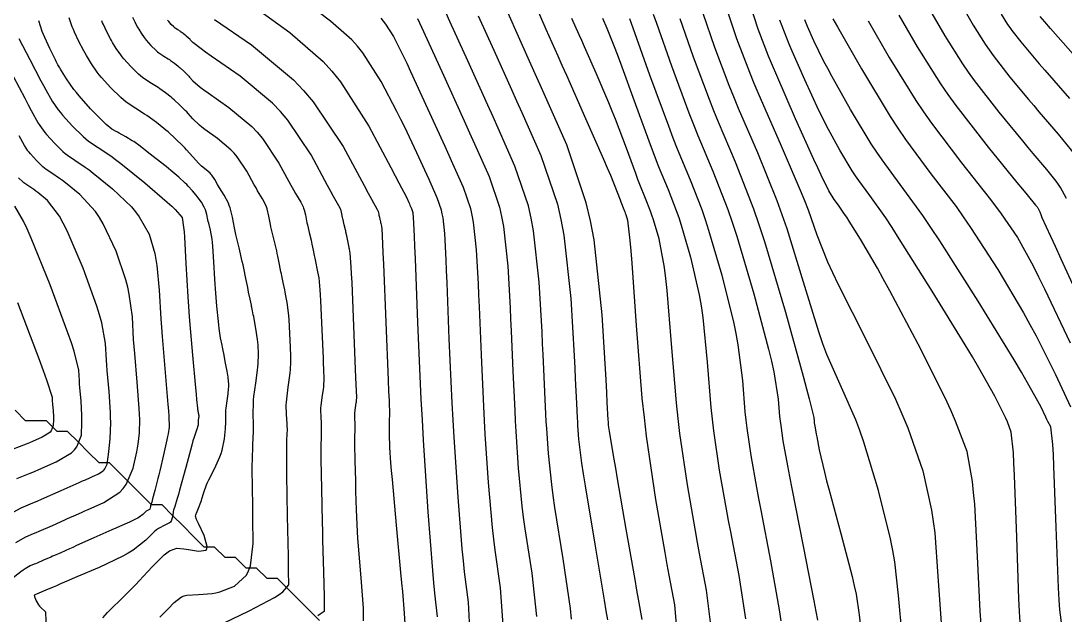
# Model space of a CAD drawing. Header units: metres. Extents: x 837475 to 838479, y 1189012 to 1191015.
# Drawn here: x 837583.6 to 837683, y 1190021.7 to 1190078.2 of the extents above; entities that cross this region are included whole.
import ezdxf

# ---------------------------------------------------------------- set-up
doc = ezdxf.new("R2010")
doc.units = ezdxf.units.M
doc.header["$LTSCALE"] = 0.3
for name, color, linetype in [('COTAS 10', 1, 'Continuous'), ('COTAS INT', 252, 'Continuous'), ('DRENAJE', 5, 'Continuous')]:
    doc.layers.add(name, color=color, linetype=linetype)

msp = doc.modelspace()

# ---------------------------------------------------------------- linework, layer by layer
at = {"layer": 'COTAS 10'}
for points in [[(837626.385, 1190020.349), (837626.256, 1190022.882), (837625.866, 1190025.788), (837625.757, 1190026.823), (837625.648, 1190027.957), (837625.247, 1190032.882), (837624.873, 1190038.584), (837624.781, 1190040.207), (837624.693, 1190041.851), (837624.417, 1190047.948), (837624.202, 1190053.268), (837624.154, 1190054.421), (837624.109, 1190055.436), (837623.987, 1190057.948), (837623.822, 1190059.446), (837623.75, 1190059.822), (837623.668, 1190060.182), (837623.276, 1190061.341), (837622.697, 1190062.637), (837622.496, 1190063.083), (837622.277, 1190063.566), (837621.341, 1190065.625), (837620.178, 1190068.068), (837619.816, 1190068.794), (837619.436, 1190069.541), (837617.922, 1190072.416), (837616.196, 1190075.127), (837615.683, 1190075.77), (837615.155, 1190076.367), (837613.124, 1190078.133), (837611.024, 1190079.719)], [(837642.772, 1190021.262), (837642.422, 1190023.179), (837642.271, 1190024.038), (837642.095, 1190025.039), (837641.262, 1190029.84), (837640.435, 1190034.634), (837640.264, 1190035.631), (837640.117, 1190036.484), (837639.793, 1190038.371), (837639.66, 1190039.168), (837639.633, 1190039.334), (837639.612, 1190039.476), (837639.57, 1190039.793), (837639.559, 1190039.959), (837639.557, 1190040.006), (837639.554, 1190040.054), (837639.546, 1190040.231), (837639.454, 1190041.875), (837639.399, 1190042.847), (837639.331, 1190044.044), (837638.976, 1190050.231), (837638.189, 1190057.363), (837637.849, 1190059.154), (837637.456, 1190060.865), (837635.592, 1190066.384), (837633.561, 1190070.96), (837633.062, 1190072.076), (837632.591, 1190073.128), (837631.12, 1190076.384), (837629.875, 1190079.181)], [(837643.827, 1190078.808), (837644.125, 1190077.943), (837645.565, 1190073.886), (837647.22, 1190069.439), (837647.652, 1190068.329), (837648.073, 1190067.271), (837649.5, 1190063.886), (837650.922, 1190060.244), (837651.34, 1190059.024), (837651.768, 1190057.713), (837653.403, 1190052.212), (837654.794, 1190046.967), (837655.069, 1190045.817), (837655.296, 1190044.799), (837655.72, 1190042.212), (837655.856, 1190040.548), (837655.903, 1190040.112), (837655.953, 1190039.686), (837656.167, 1190038.236), (837656.606, 1190035.862), (837656.799, 1190034.854), (837657.022, 1190033.693), (837658.086, 1190028.236), (837659.101, 1190023.019), (837659.294, 1190022.011), (837659.448, 1190021.191)], [(837683.143, 1190061.285), (837682.585, 1190062.319), (837682.392, 1190062.615), (837682.182, 1190062.915), (837681.285, 1190064.035), (837679.976, 1190065.57), (837679.507, 1190066.132), (837678.991, 1190066.754), (837676.743, 1190069.493), (837674.404, 1190072.507), (837673.831, 1190073.301), (837673.291, 1190074.079), (837671.612, 1190076.743), (837670.159, 1190079.267)], [(837602.941, 1190020.899), (837605.377, 1190022.081), (837607.767, 1190023.331), (837608.222, 1190023.614), (837608.587, 1190023.869), (837609.158, 1190024.56), (837609.127, 1190025.871), (837609.113, 1190026.518), (837609.097, 1190027.287), (837609.016, 1190031.086), (837608.949, 1190034.997), (837608.942, 1190035.835), (837608.939, 1190036.568), (837608.969, 1190038.334), (837609.001, 1190039.359), (837609, 1190039.625), (837608.994, 1190039.883), (837608.935, 1190040.753), (837608.905, 1190041.651), (837608.917, 1190041.927), (837608.938, 1190042.215), (837609.086, 1190043.355), (837609.25, 1190044.464), (837609.281, 1190044.732), (837609.305, 1190044.984), (837609.339, 1190045.755), (837609.321, 1190046.571), (837609.312, 1190046.852), (837609.302, 1190047.157), (837609.253, 1190048.454), (837609.176, 1190049.788), (837609.148, 1190050.115), (837609.118, 1190050.425), (837608.983, 1190051.389), (837608.833, 1190052.195), (837608.793, 1190052.404), (837608.753, 1190052.607), (837608.612, 1190053.288), (837608.474, 1190053.943), (837608.436, 1190054.13), (837608.398, 1190054.318), (837608.261, 1190055.017), (837608.099, 1190055.802), (837608.044, 1190056.046), (837607.986, 1190056.3), (837607.742, 1190057.311), (837607.501, 1190058.323), (837607.445, 1190058.577), (837607.394, 1190058.821), (837607.247, 1190059.608), (837607.081, 1190060.297), (837607.018, 1190060.478), (837606.947, 1190060.655), (837606.628, 1190061.26), (837606.176, 1190062.013), (837606.022, 1190062.283), (837605.855, 1190062.58), (837605.145, 1190063.873), (837604.234, 1190065.241), (837603.94, 1190065.585), (837603.628, 1190065.914), (837602.348, 1190066.973), (837601.139, 1190067.847), (837600.871, 1190068.058), (837600.633, 1190068.256), (837600.015, 1190068.858), (837599.563, 1190069.373), (837599.429, 1190069.514), (837599.292, 1190069.656), (837598.767, 1190070.165), (837598.225, 1190070.652), (837598.077, 1190070.779), (837597.93, 1190070.903), (837597.407, 1190071.323), (837596.862, 1190071.719), (837596.701, 1190071.828), (837596.536, 1190071.936), (837595.903, 1190072.324), (837595.226, 1190072.788), (837595.033, 1190072.944), (837594.838, 1190073.113), (837594.111, 1190073.823), (837593.446, 1190074.567), (837593.289, 1190074.757), (837593.144, 1190074.94), (837592.72, 1190075.543), (837592.372, 1190076.127), (837592.275, 1190076.298), (837592.178, 1190076.473), (837591.825, 1190077.135), (837591.502, 1190077.814), (837591.424, 1190077.998), (837591.351, 1190078.181)], [(837678.734, 1190021.006), (837678.684, 1190022.008), (837678.632, 1190023.2), (837678.428, 1190029.076), (837678.215, 1190034.934), (837678.157, 1190036.114), (837678.099, 1190037.102), (837677.895, 1190039.076), (837677.535, 1190040.037), (837677.379, 1190040.388), (837677.199, 1190040.775), (837676.344, 1190042.475), (837674.813, 1190045.188), (837674.206, 1190046.213), (837673.519, 1190047.356), (837670.379, 1190052.475), (837667.241, 1190057.456), (837666.556, 1190058.512), (837665.95, 1190059.428), (837664.426, 1190061.572), (837663.378, 1190062.981), (837663.071, 1190063.434), (837662.759, 1190063.915), (837661.572, 1190065.878), (837660.313, 1190068.204), (837659.955, 1190068.914), (837659.592, 1190069.652), (837658.247, 1190072.553), (837657.046, 1190075.304), (837656.774, 1190075.947), (837656.528, 1190076.538), (837655.861, 1190078.247)], [(837583.171, 1190028.563), (837584.11, 1190029.113), (837584.848, 1190029.415), (837585.11, 1190029.527), (837585.396, 1190029.651), (837586.638, 1190030.199), (837587.831, 1190030.731), (837588.087, 1190030.845), (837588.311, 1190030.944), (837588.852, 1190031.18), (837589.467, 1190031.45), (837589.738, 1190031.571), (837590.052, 1190031.712), (837591.551, 1190032.385), (837593.064, 1190033.372), (837593.387, 1190033.71), (837593.668, 1190034.077), (837594.338, 1190035.634), (837594.674, 1190037.208), (837594.744, 1190037.586), (837594.805, 1190037.937), (837594.944, 1190038.995), (837594.953, 1190040.276), (837594.932, 1190040.77), (837594.9, 1190041.323), (837594.703, 1190043.82), (837594.473, 1190046.529), (837594.422, 1190047.216), (837594.376, 1190047.875), (837594.254, 1190050.027), (837593.964, 1190052.185), (837593.811, 1190052.848), (837593.627, 1190053.539), (837592.702, 1190056.273), (837591.486, 1190058.874), (837591.12, 1190059.483), (837590.74, 1190060.042), (837589.259, 1190061.658), (837587.896, 1190062.758), (837587.592, 1190062.993), (837587.318, 1190063.197), (837586.591, 1190063.683), (837586.049, 1190064.044), (837585.892, 1190064.169), (837585.731, 1190064.306), (837585.126, 1190064.894), (837584.568, 1190065.515), (837584.438, 1190065.673), (837584.318, 1190065.825), (837583.972, 1190066.324), (837583.472, 1190067.227)]]:
    msp.add_lwpolyline(points, dxfattribs=at)
at = {"layer": 'COTAS INT'}
for points in [[(837632.578, 1190079.716), (837633.597, 1190077.393), (837634.745, 1190074.847), (837635.14, 1190073.963), (837635.569, 1190073.003), (837637.393, 1190068.89), (837639.096, 1190065.007), (837639.447, 1190064.192), (837639.747, 1190063.49), (837640.397, 1190061.894), (837640.674, 1190061.14), (837640.739, 1190060.969), (837640.798, 1190060.815), (837640.97, 1190060.397), (837641.116, 1190060.025), (837641.158, 1190059.9), (837641.202, 1190059.766), (837641.369, 1190059.205), (837641.6, 1190057.292), (837641.684, 1190056.307), (837641.777, 1190055.124), (837642.185, 1190049.205), (837642.754, 1190042.281), (837642.948, 1190040.465), (837643.158, 1190038.693), (837644.047, 1190032.657), (837644.925, 1190027.625), (837645.127, 1190026.485), (837645.312, 1190025.456), (837645.835, 1190022.657), (837646.088, 1190019.635)], [(837675.03, 1190020.78), (837674.93, 1190022.045), (837674.675, 1190027.227), (837674.418, 1190032.204), (837674.317, 1190033.341), (837674.204, 1190034.373), (837673.685, 1190037.227), (837672.605, 1190040.112), (837672.138, 1190041.163), (837671.596, 1190042.324), (837669.032, 1190047.426), (837666.341, 1190052.497), (837665.72, 1190053.639), (837665.153, 1190054.666), (837663.551, 1190057.426), (837662.477, 1190059.13), (837662.243, 1190059.491), (837662.036, 1190059.804), (837661.514, 1190060.538), (837661.155, 1190061.02), (837661.051, 1190061.175), (837660.944, 1190061.339), (837660.538, 1190062.011), (837659.797, 1190063.505), (837659.478, 1190064.188), (837659.111, 1190064.987), (837657.375, 1190068.848), (837655.576, 1190072.967), (837655.169, 1190073.93), (837654.801, 1190074.816), (837653.802, 1190077.375), (837653.009, 1190079.818)], [(837673.104, 1190079.808), (837674.275, 1190077.777), (837675.421, 1190075.958), (837675.79, 1190075.428), (837676.18, 1190074.885), (837677.777, 1190072.828), (837679.539, 1190070.7), (837680.034, 1190070.112), (837680.533, 1190069.525), (837682.36, 1190067.412), (837684.008, 1190065.355)], [(837594.266, 1190078.525), (837594.483, 1190078.067), (837594.722, 1190077.62), (837594.787, 1190077.502), (837594.853, 1190077.387), (837595.088, 1190076.993), (837595.374, 1190076.585), (837595.472, 1190076.462), (837595.577, 1190076.334), (837596.026, 1190075.831), (837596.517, 1190075.352), (837596.649, 1190075.239), (837596.779, 1190075.133), (837597.235, 1190074.82), (837597.662, 1190074.559), (837597.774, 1190074.486), (837597.882, 1190074.412), (837598.25, 1190074.145), (837598.603, 1190073.861), (837598.702, 1190073.777), (837598.802, 1190073.692), (837599.168, 1190073.363), (837599.522, 1190073.02), (837599.615, 1190072.924), (837599.705, 1190072.829), (837600.01, 1190072.482), (837600.71, 1190071.881), (837601.049, 1190071.625), (837601.451, 1190071.331), (837603.427, 1190069.944), (837605.612, 1190068.135), (837606.145, 1190067.574), (837606.647, 1190066.988), (837608.202, 1190064.653), (837609.342, 1190062.556), (837609.583, 1190062.12), (837609.791, 1190061.746), (837610.271, 1190060.917), (837610.503, 1190060.477), (837610.555, 1190060.348), (837610.601, 1190060.216), (837610.722, 1190059.715), (837610.829, 1190059.142), (837610.866, 1190058.965), (837610.907, 1190058.78), (837611.082, 1190058.044), (837611.26, 1190057.308), (837611.302, 1190057.123), (837611.342, 1190056.946), (837611.46, 1190056.375), (837611.559, 1190055.866), (837611.587, 1190055.729), (837611.614, 1190055.594), (837611.715, 1190055.117), (837611.817, 1190054.622), (837611.847, 1190054.474), (837611.876, 1190054.322), (837611.985, 1190053.736), (837612.1, 1190052.605), (837612.134, 1190052.11), (837612.167, 1190051.536), (837612.295, 1190048.806), (837612.402, 1190046.104), (837612.422, 1190045.548), (837612.44, 1190045.076), (837612.47, 1190044.065), (837612.446, 1190043.52), (837612.429, 1190043.343), (837612.407, 1190043.153), (837612.291, 1190042.37), (837612.187, 1190041.565), (837612.172, 1190041.361), (837612.164, 1190041.166), (837612.185, 1190040.532), (837612.226, 1190039.918), (837612.23, 1190039.735), (837612.231, 1190039.547), (837612.209, 1190038.823), (837612.188, 1190037.576), (837612.19, 1190037.058), (837612.195, 1190036.466), (837612.242, 1190033.704), (837612.313, 1190030.515), (837612.333, 1190029.653), (837612.354, 1190028.8), (837612.433, 1190025.797), (837612.492, 1190023.427), (837612.501, 1190022.974), (837612.507, 1190022.608), (837612.499, 1190022.021), (837612.137, 1190021.768), (837611.919, 1190021.613)], [(837606.387, 1190079.116), (837609.251, 1190077.081), (837612.426, 1190074.32), (837613.251, 1190073.387), (837614.052, 1190072.382), (837616.751, 1190068.144), (837618.848, 1190064.241), (837619.271, 1190063.448), (837619.625, 1190062.778), (837620.333, 1190061.396), (837620.565, 1190060.885), (837620.619, 1190060.765), (837620.669, 1190060.654), (837620.813, 1190060.333), (837620.91, 1190060.045), (837620.931, 1190059.956), (837620.948, 1190059.863), (837620.989, 1190059.491), (837621.065, 1190057.715), (837621.104, 1190056.736), (837621.152, 1190055.546), (837621.391, 1190049.491), (837621.721, 1190042.21), (837621.825, 1190040.248), (837621.936, 1190038.309), (837622.382, 1190031.5), (837622.81, 1190025.916), (837622.909, 1190024.749), (837622.999, 1190023.748), (837623.255, 1190021.5)], [(837636.037, 1190021.283), (837635.939, 1190022.311), (837635.256, 1190027.028), (837634.468, 1190031.911), (837634.303, 1190033.043), (837634.161, 1190034.079), (837633.841, 1190037.028), (837633.685, 1190039.409), (837633.646, 1190040.087), (837633.61, 1190040.773), (837633.354, 1190046.432), (837633.301, 1190047.477), (837633.242, 1190048.601), (837632.98, 1190053.318), (837632.442, 1190058.196), (837632.21, 1190059.421), (837631.94, 1190060.592), (837630.665, 1190064.367), (837629.055, 1190067.981), (837628.575, 1190069.051), (837628.08, 1190070.15), (837626.166, 1190074.367), (837624.47, 1190078.112), (837624.112, 1190078.914)], [(837627.173, 1190078.647), (837628.643, 1190075.376), (837630.335, 1190071.639), (837630.819, 1190070.564), (837631.308, 1190069.47), (837633.128, 1190065.376), (837634.698, 1190060.729), (837635.029, 1190059.288), (837635.316, 1190057.779), (837635.978, 1190051.775), (837636.286, 1190046.322), (837636.35, 1190045.162), (837636.404, 1190044.154), (837636.52, 1190041.775), (837636.582, 1190040.413), (837636.602, 1190040.046), (837636.622, 1190039.684), (837636.706, 1190038.411), (837636.998, 1190036.12), (837637.151, 1190035.116), (837637.335, 1190033.951), (837638.257, 1190028.411), (837639.155, 1190023.088), (837639.323, 1190022.062), (837639.457, 1190021.229)], [(837667.526, 1190019.737), (837667.169, 1190023.53), (837666.826, 1190026.746), (837666.639, 1190027.796), (837666.413, 1190028.915), (837665.266, 1190033.53), (837663.869, 1190038.114), (837663.486, 1190039.212), (837663.104, 1190040.236), (837661.736, 1190043.318), (837660.356, 1190046.433), (837659.968, 1190047.477), (837659.576, 1190048.601), (837658.135, 1190053.318), (837656.576, 1190058.39), (837656.11, 1190059.737), (837655.629, 1190061.06), (837653.765, 1190065.63), (837651.946, 1190069.846), (837651.492, 1190070.945), (837651.061, 1190072.015), (837649.684, 1190075.63), (837648.567, 1190078.88)], [(837650.788, 1190079.349), (837651.743, 1190076.502), (837652.981, 1190073.303), (837653.412, 1190072.254), (837653.882, 1190071.134), (837655.897, 1190066.502), (837657.812, 1190062.075), (837658.218, 1190061.084), (837658.571, 1190060.195), (837659.395, 1190057.833), (837660.404, 1190055.267), (837660.873, 1190054.249), (837661.424, 1190053.099), (837664.097, 1190047.833), (837666.874, 1190042.191), (837667.49, 1190040.803), (837668.04, 1190039.49), (837669.476, 1190035.379), (837670.308, 1190031.644), (837670.478, 1190030.568), (837670.622, 1190029.475), (837670.922, 1190025.379), (837671.228, 1190020.891)], [(837667.213, 1190078.726), (837668.949, 1190075.708), (837671.161, 1190072.199), (837671.873, 1190071.175), (837672.627, 1190070.128), (837675.708, 1190066.157), (837678.443, 1190062.808), (837678.98, 1190062.153), (837679.42, 1190061.616), (837680.21, 1190060.658), (837680.356, 1190060.476), (837680.39, 1190060.427), (837680.422, 1190060.378), (837680.513, 1190060.21), (837680.604, 1190059.999), (837680.635, 1190059.925), (837680.669, 1190059.843), (837680.813, 1190059.49), (837681.618, 1190057.714), (837682.068, 1190056.735), (837682.616, 1190055.545), (837685.419, 1190049.49)], [(837676.938, 1190078.811), (837677.551, 1190077.838), (837677.748, 1190077.554), (837677.957, 1190077.264), (837678.811, 1190076.164), (837680.087, 1190074.645), (837680.562, 1190074.091), (837681.089, 1190073.48), (837683.435, 1190070.789)], [(837684.511, 1190074.166), (837681.646, 1190077.434), (837681.089, 1190078.071), (837680.634, 1190078.591)], [(837591.439, 1190021.408), (837591.899, 1190021.921), (837592.076, 1190022.104), (837592.276, 1190022.305), (837593.176, 1190023.178), (837594.264, 1190024.251), (837594.582, 1190024.578), (837594.906, 1190024.917), (837596.134, 1190026.251), (837597.268, 1190027.386), (837597.533, 1190027.6), (837597.777, 1190027.77), (837598.48, 1190028.025), (837599.141, 1190027.964), (837599.358, 1190027.936), (837599.59, 1190027.903), (837600.55, 1190027.743), (837601.272, 1190027.857), (837601.355, 1190027.996), (837601.385, 1190028.183), (837601.071, 1190029.249), (837600.551, 1190030.362), (837600.452, 1190030.578), (837600.372, 1190030.755), (837600.247, 1190031.06), (837600.295, 1190031.206), (837600.324, 1190031.282), (837600.359, 1190031.373), (837600.545, 1190031.829), (837600.763, 1190032.395), (837600.818, 1190032.556), (837600.872, 1190032.719), (837601.048, 1190033.32), (837601.302, 1190034.04), (837601.404, 1190034.278), (837601.521, 1190034.531), (837602.059, 1190035.583), (837602.589, 1190036.724), (837602.701, 1190037.034), (837602.798, 1190037.341), (837603.021, 1190038.428), (837603.116, 1190039.387), (837603.131, 1190039.614), (837603.142, 1190039.824), (837603.144, 1190040.443), (837603.146, 1190040.997), (837603.157, 1190041.166), (837603.172, 1190041.342), (837603.267, 1190042.033), (837603.367, 1190042.712), (837603.385, 1190042.879), (837603.399, 1190043.038), (837603.418, 1190043.537), (837603.392, 1190044.01), (837603.377, 1190044.152), (837603.36, 1190044.299), (837603.272, 1190044.867), (837603.163, 1190045.463), (837603.131, 1190045.626), (837603.1, 1190045.789), (837602.982, 1190046.373), (837602.858, 1190046.98), (837602.823, 1190047.157), (837602.787, 1190047.339), (837602.654, 1190048.03), (837602.515, 1190048.929), (837602.476, 1190049.242), (837602.436, 1190049.582), (837602.289, 1190051.041), (837602.153, 1190052.687), (837602.121, 1190053.145), (837602.092, 1190053.605), (837602.003, 1190055.274), (837601.909, 1190056.754), (837601.875, 1190057.096), (837601.839, 1190057.407), (837601.68, 1190058.281), (837601.519, 1190058.92), (837601.48, 1190059.082), (837601.444, 1190059.239), (837601.336, 1190059.752), (837601.203, 1190060.218), (837601.151, 1190060.345), (837601.093, 1190060.471), (837600.83, 1190060.919), (837600.513, 1190061.356), (837600.422, 1190061.475), (837600.329, 1190061.593), (837599.981, 1190062.011), (837599.56, 1190062.46), (837599.422, 1190062.598), (837599.274, 1190062.74), (837598.661, 1190063.302), (837597.923, 1190063.934), (837597.696, 1190064.122), (837597.459, 1190064.315), (837596.52, 1190065.056), (837595.659, 1190065.726), (837595.47, 1190065.874), (837595.304, 1190066.005), (837594.884, 1190066.342), (837594.521, 1190066.604), (837594.391, 1190066.688), (837594.248, 1190066.776), (837593.624, 1190067.135), (837592.987, 1190067.488), (837592.836, 1190067.573), (837592.696, 1190067.651), (837592.283, 1190067.888), (837591.768, 1190068.303), (837591.564, 1190068.494), (837591.334, 1190068.718), (837590.281, 1190069.805), (837589.183, 1190071.033), (837588.924, 1190071.346), (837588.685, 1190071.648), (837587.985, 1190072.645), (837587.512, 1190073.412), (837587.416, 1190073.57), (837587.335, 1190073.704), (837587.168, 1190073.99), (837587.009, 1190074.307), (837586.932, 1190074.46), (837586.842, 1190074.642), (837586.398, 1190075.533), (837585.909, 1190076.596), (837585.791, 1190076.884), (837585.679, 1190077.171), (837585.337, 1190078.188)], [(837596.855, 1190021.465), (837597.356, 1190021.959), (837597.503, 1190022.11), (837597.652, 1190022.267), (837598.218, 1190022.881), (837598.934, 1190023.394), (837599.178, 1190023.487), (837599.442, 1190023.558), (837600.56, 1190023.635), (837601.841, 1190023.719), (837602.208, 1190023.794), (837602.579, 1190023.892), (837603.963, 1190024.432), (837605.099, 1190025.47), (837605.314, 1190025.882), (837605.486, 1190026.347), (837605.748, 1190028.475), (837605.725, 1190030.807), (837605.717, 1190031.401), (837605.709, 1190031.974), (837605.676, 1190033.854), (837605.662, 1190035.521), (837605.666, 1190035.959), (837605.673, 1190036.386), (837605.73, 1190037.844), (837605.783, 1190039.145), (837605.788, 1190039.474), (837605.79, 1190039.789), (837605.764, 1190040.812), (837605.767, 1190041.828), (837605.787, 1190042.137), (837605.816, 1190042.46), (837605.99, 1190043.728), (837606.172, 1190044.971), (837606.206, 1190045.278), (837606.232, 1190045.569), (837606.267, 1190046.485), (837606.218, 1190047.352), (837606.192, 1190047.612), (837606.16, 1190047.881), (837605.999, 1190048.923), (837605.832, 1190049.849), (837605.797, 1190050.045), (837605.765, 1190050.214), (837605.69, 1190050.606), (837605.627, 1190050.906), (837605.603, 1190051.018), (837605.577, 1190051.142), (837605.458, 1190051.693), (837605.314, 1190052.379), (837605.272, 1190052.588), (837605.229, 1190052.806), (837605.063, 1190053.659), (837604.856, 1190054.659), (837604.787, 1190054.968), (837604.713, 1190055.292), (837604.402, 1190056.578), (837604.095, 1190057.866), (837604.024, 1190058.19), (837603.959, 1190058.5), (837603.772, 1190059.502), (837603.561, 1190060.378), (837603.48, 1190060.608), (837603.39, 1190060.834), (837602.984, 1190061.604), (837602.561, 1190062.28), (837602.461, 1190062.446), (837602.367, 1190062.603), (837602.089, 1190063.094), (837601.821, 1190063.495), (837601.735, 1190063.596), (837601.643, 1190063.692), (837601.268, 1190064.003), (837600.827, 1190064.363), (837600.694, 1190064.491), (837600.556, 1190064.63), (837600.019, 1190065.235), (837599.42, 1190065.917), (837599.244, 1190066.104), (837599.062, 1190066.292), (837598.366, 1190066.967), (837597.648, 1190067.611), (837597.452, 1190067.78), (837597.257, 1190067.944), (837596.563, 1190068.501), (837595.841, 1190069.027), (837595.628, 1190069.171), (837595.409, 1190069.314), (837594.571, 1190069.828), (837593.674, 1190070.442), (837593.418, 1190070.649), (837593.159, 1190070.873), (837592.196, 1190071.814), (837591.315, 1190072.8), (837591.107, 1190073.051), (837590.915, 1190073.294), (837590.353, 1190074.094), (837589.891, 1190074.868), (837589.763, 1190075.094), (837589.634, 1190075.325), (837589.166, 1190076.204), (837588.739, 1190077.103), (837588.635, 1190077.347), (837588.539, 1190077.59), (837588.244, 1190078.45)], [(837616.252, 1190021.138), (837616.253, 1190021.704), (837616.236, 1190022.34), (837616.036, 1190025.211), (837615.778, 1190028.223), (837615.725, 1190028.948), (837615.679, 1190029.625), (837615.58, 1190031.675), (837615.534, 1190033.447), (837615.521, 1190033.948), (837615.509, 1190034.455), (837615.468, 1190036.322), (837615.44, 1190037.936), (837615.437, 1190038.282), (837615.436, 1190038.584), (837615.448, 1190039.312), (837615.461, 1190039.735), (837615.461, 1190039.845), (837615.458, 1190039.952), (837615.434, 1190040.311), (837615.422, 1190040.681), (837615.427, 1190040.795), (837615.436, 1190040.914), (837615.497, 1190041.384), (837615.564, 1190041.842), (837615.577, 1190041.953), (837615.587, 1190042.057), (837615.601, 1190042.375), (837615.558, 1190043.581), (837615.533, 1190044.245), (837615.501, 1190045.051), (837615.336, 1190049.157), (837615.159, 1190053.284), (837615.119, 1190054.105), (837615.083, 1190054.786), (837614.987, 1190056.082), (837614.919, 1190056.449), (837614.9, 1190056.544), (837614.882, 1190056.636), (837614.818, 1190056.946), (837614.755, 1190057.244), (837614.721, 1190057.414), (837614.658, 1190057.732), (837614.584, 1190058.09), (837614.56, 1190058.201), (837614.533, 1190058.316), (837614.422, 1190058.776), (837614.312, 1190059.237), (837614.287, 1190059.353), (837614.264, 1190059.463), (837614.197, 1190059.822), (837614.121, 1190060.135), (837614.093, 1190060.218), (837614.06, 1190060.298), (837613.915, 1190060.574), (837613.406, 1190061.479), (837613.144, 1190061.956), (837612.83, 1190062.532), (837611.259, 1190065.432), (837609.06, 1190068.734), (837608.35, 1190069.564), (837607.596, 1190070.357), (837604.507, 1190072.915), (837601.763, 1190074.814), (837601.226, 1190075.192), (837600.786, 1190075.506), (837600.005, 1190076.105), (837599.847, 1190076.285), (837599.8, 1190076.334), (837599.753, 1190076.384), (837599.569, 1190076.562), (837599.379, 1190076.732), (837599.328, 1190076.776), (837599.276, 1190076.82), (837599.093, 1190076.967), (837598.903, 1190077.105), (837598.847, 1190077.143), (837598.789, 1190077.181), (837598.568, 1190077.316), (837598.331, 1190077.479), (837598.264, 1190077.533), (837598.195, 1190077.592), (837597.941, 1190077.84), (837597.709, 1190078.101), (837597.654, 1190078.167), (837597.603, 1190078.231)], [(837602.075, 1190078.298), (837605.587, 1190075.885), (837609.58, 1190072.578), (837610.555, 1190071.553), (837611.473, 1190070.481), (837614.316, 1190066.212), (837616.317, 1190062.509), (837616.705, 1190061.793), (837617.021, 1190061.212), (837617.559, 1190060.23), (837617.617, 1190060.12), (837617.63, 1190060.087), (837617.642, 1190060.054), (837617.672, 1190059.929), (837617.699, 1190059.785), (837617.708, 1190059.74), (837617.718, 1190059.694), (837617.762, 1190059.509), (837617.807, 1190059.325), (837617.817, 1190059.278), (837617.827, 1190059.234), (837617.857, 1190059.09), (837617.882, 1190058.963), (837617.889, 1190058.928), (837617.896, 1190058.894), (837617.921, 1190058.775), (837617.947, 1190058.65), (837617.954, 1190058.613), (837617.961, 1190058.575), (837617.989, 1190058.428), (837618.065, 1190056.966), (837618.104, 1190056.099), (837618.15, 1190055.032), (837618.378, 1190049.508), (837618.6, 1190043.999), (837618.643, 1190042.941), (837618.677, 1190042.085), (837618.732, 1190040.684), (837618.728, 1190040.593), (837618.725, 1190040.563), (837618.721, 1190040.531), (837618.702, 1190040.399), (837618.684, 1190040.263), (837618.682, 1190040.229), (837618.68, 1190040.196), (837618.684, 1190040.09), (837618.691, 1190039.986), (837618.692, 1190039.955), (837618.692, 1190039.924), (837618.688, 1190039.802), (837618.684, 1190039.592), (837618.685, 1190039.505), (837618.686, 1190039.405), (837618.693, 1190038.94), (837618.705, 1190038.401), (837618.713, 1190038.111), (837618.726, 1190037.6), (837618.833, 1190036.162), (837618.896, 1190035.433), (837618.973, 1190034.561), (837619.372, 1190030.214), (837619.785, 1190025.718), (837619.872, 1190024.751), (837619.947, 1190023.905), (837620.117, 1190021.852), (837620.195, 1190020.816)], [(837617.885, 1190078.414), (837618.115, 1190078.153), (837618.339, 1190077.872), (837619.093, 1190076.689), (837620.024, 1190074.84), (837620.361, 1190074.14), (837620.731, 1190073.358), (837622.35, 1190069.854), (837623.989, 1190066.248), (837624.372, 1190065.401), (837624.724, 1190064.62), (837625.739, 1190062.35), (837626.425, 1190060.319), (837626.57, 1190059.689), (837626.695, 1190059.029), (837626.985, 1190056.404), (837627.153, 1190053.158), (837627.203, 1190052.106), (837627.253, 1190050.989), (837627.443, 1190046.404), (837627.665, 1190041.491), (837627.736, 1190040.167), (837627.81, 1190038.859), (837628.111, 1190034.264), (837628.485, 1190029.998), (837628.606, 1190028.896), (837628.734, 1190027.829), (837629.256, 1190024.264), (837629.508, 1190020.757)], [(837621.394, 1190078.399), (837621.767, 1190077.578), (837623.689, 1190073.359), (837625.824, 1190068.661), (837626.331, 1190067.538), (837626.803, 1190066.492), (837628.202, 1190063.359), (837629.183, 1190060.455), (837629.39, 1190059.555), (837629.569, 1190058.613), (837629.983, 1190054.861), (837630.198, 1190050.879), (837630.252, 1190049.792), (837630.303, 1190048.711), (837630.469, 1190044.861), (837630.638, 1190041.132), (837630.691, 1190040.127), (837630.748, 1190039.134), (837630.976, 1190035.646), (837631.323, 1190032.038), (837631.454, 1190030.969), (837631.601, 1190029.87), (837632.256, 1190025.646), (837632.724, 1190021.534)], [(837649.341, 1190020.481), (837648.897, 1190024.052), (837648.24, 1190027.515), (837648.045, 1190028.577), (837647.845, 1190029.684), (837647.077, 1190034.052), (837646.357, 1190038.941), (837646.187, 1190040.377), (837646.03, 1190041.848), (837645.569, 1190047.456), (837645.157, 1190052.542), (837645.03, 1190053.684), (837644.898, 1190054.711), (837644.377, 1190057.456), (837643.844, 1190059.253), (837643.704, 1190059.681), (837643.567, 1190060.08), (837643.103, 1190061.269), (837642.553, 1190062.608), (837642.362, 1190063.1), (837642.155, 1190063.646), (837641.269, 1190066.055), (837640.225, 1190068.825), (837639.918, 1190069.597), (837639.603, 1190070.371), (837638.401, 1190073.188), (837637.283, 1190075.71), (837637.02, 1190076.299), (837636.778, 1190076.84), (837636.074, 1190078.401)], [(837638.997, 1190078.416), (837639.41, 1190077.486), (837640.11, 1190075.735), (837640.388, 1190075.001), (837640.702, 1190074.159), (837642.141, 1190070.217), (837643.636, 1190066.151), (837643.985, 1190065.231), (837644.307, 1190064.4), (837645.235, 1190062.141), (837646.019, 1190060.135), (837646.249, 1190059.462), (837646.485, 1190058.74), (837647.386, 1190055.708), (837648.197, 1190052.13), (837648.377, 1190051.062), (837648.537, 1190049.961), (837648.953, 1190045.708), (837649.305, 1190041.415), (837649.426, 1190040.289), (837649.556, 1190039.19), (837650.107, 1190035.446), (837650.765, 1190031.743), (837650.963, 1190030.669), (837651.167, 1190029.575), (837651.96, 1190025.446), (837652.594, 1190021.327)], [(837655.996, 1190021.124), (837655.847, 1190022.173), (837655.023, 1190026.841), (837654.095, 1190031.634), (837653.881, 1190032.762), (837653.686, 1190033.802), (837653.137, 1190036.841), (837652.755, 1190039.438), (837652.664, 1190040.2), (837652.581, 1190040.981), (837652.336, 1190043.96), (837651.917, 1190047.38), (837651.723, 1190048.44), (837651.495, 1190049.548), (837650.394, 1190053.96), (837649.127, 1190058.226), (837648.795, 1190059.243), (837648.471, 1190060.189), (837647.368, 1190063.014), (837646.137, 1190065.983), (837645.732, 1190067.02), (837645.299, 1190068.151), (837643.506, 1190073.014), (837641.903, 1190077.474), (837641.591, 1190078.352)], [(837646.346, 1190078.412), (837647.624, 1190074.758), (837649.14, 1190070.727), (837649.572, 1190069.637), (837650.009, 1190068.558), (837651.633, 1190064.758), (837653.374, 1190060.299), (837653.886, 1190058.805), (837654.41, 1190057.199), (837656.411, 1190050.463), (837658.093, 1190044.386), (837658.415, 1190043.195), (837658.676, 1190042.217), (837659.103, 1190040.463), (837659.132, 1190040.115), (837659.142, 1190040.023), (837659.152, 1190039.934), (837659.197, 1190039.63), (837659.294, 1190039.108), (837659.337, 1190038.882), (837659.388, 1190038.619), (837659.63, 1190037.375), (837660.121, 1190035.258), (837660.328, 1190034.445), (837660.566, 1190033.534), (837661.682, 1190029.427), (837662.749, 1190025.35), (837662.956, 1190024.459), (837663.125, 1190023.671), (837663.415, 1190021.682), (837663.666, 1190019.44)], [(837682.731, 1190020.486), (837682.507, 1190022.183), (837682.445, 1190023.118), (837682.385, 1190024.255), (837682.169, 1190030.041), (837681.96, 1190035.82), (837681.904, 1190036.953), (837681.848, 1190037.883), (837681.65, 1190039.554), (837681.387, 1190040.067), (837681.289, 1190040.267), (837681.181, 1190040.492), (837680.701, 1190041.513), (837679.452, 1190043.767), (837678.858, 1190044.769), (837678.158, 1190045.936), (837674.732, 1190051.513), (837671.089, 1190057.258), (837670.25, 1190058.53), (837669.485, 1190059.663), (837667.338, 1190062.606), (837665.6, 1190064.942), (837665.092, 1190065.694), (837664.573, 1190066.49), (837662.606, 1190069.745), (837660.83, 1190072.903), (837660.431, 1190073.639), (837660.073, 1190074.316), (837659.119, 1190076.258), (837658.515, 1190077.64), (837658.379, 1190077.963), (837658.256, 1190078.261)], [(837660.908, 1190078.365), (837661.346, 1190077.603), (837663.64, 1190073.612), (837666.388, 1190069.066), (837667.113, 1190067.953), (837667.822, 1190066.904), (837670.25, 1190063.64), (837672.641, 1190060.51), (837673.326, 1190059.545), (837674.02, 1190058.536), (837676.61, 1190054.539), (837679.068, 1190050.403), (837679.679, 1190049.308), (837680.259, 1190048.234), (837682.104, 1190044.539), (837683.543, 1190041.475)], [(837664.267, 1190078.185), (837666.287, 1190074.674), (837668.8, 1190070.603), (837669.537, 1190069.511), (837670.291, 1190068.435), (837673.163, 1190064.674), (837675.796, 1190061.357), (837676.401, 1190060.56), (837676.951, 1190059.815), (837678.488, 1190057.564), (837679.978, 1190054.87), (837680.499, 1190053.846), (837681.066, 1190052.702), (837683.506, 1190047.564)], [(837583.457, 1190076.483), (837584.483, 1190074.508), (837585.55, 1190072.48), (837585.794, 1190072.027), (837586.015, 1190071.621), (837586.625, 1190070.547), (837587.202, 1190069.715), (837587.402, 1190069.461), (837587.619, 1190069.198), (837588.549, 1190068.162), (837589.558, 1190067.182), (837589.826, 1190066.954), (837590.088, 1190066.744), (837590.993, 1190066.142), (837592.205, 1190065.333), (837592.661, 1190064.992), (837593.17, 1190064.6), (837595.442, 1190062.765), (837597.574, 1190060.944), (837597.994, 1190060.561), (837598.341, 1190060.231), (837598.98, 1190059.479), (837599.133, 1190058.561), (837599.173, 1190058.126), (837599.213, 1190057.613), (837599.351, 1190055.108), (837599.526, 1190051.935), (837599.589, 1190051), (837599.659, 1190050.041), (837599.967, 1190046.375), (837600.252, 1190043.276), (837600.309, 1190042.674), (837600.356, 1190042.183), (837600.442, 1190041.338), (837600.465, 1190041.223), (837600.47, 1190041.193), (837600.476, 1190041.163), (837600.497, 1190041.062), (837600.517, 1190040.965), (837600.522, 1190040.938), (837600.527, 1190040.91), (837600.545, 1190040.811), (837600.56, 1190040.716), (837600.563, 1190040.692), (837600.565, 1190040.668), (837600.57, 1190040.59), (837600.567, 1190040.506), (837600.564, 1190040.48), (837600.561, 1190040.452), (837600.545, 1190040.339), (837600.529, 1190040.224), (837600.526, 1190040.194), (837600.524, 1190040.166), (837600.524, 1190039.971), (837600.522, 1190039.936), (837600.519, 1190039.898), (837600.504, 1190039.738), (837600.466, 1190039.557), (837600.45, 1190039.506), (837600.432, 1190039.454), (837600.343, 1190039.264), (837600.124, 1190038.601), (837600.023, 1190038.252), (837599.904, 1190037.83), (837599.33, 1190035.709), (837598.751, 1190033.562), (837598.628, 1190033.125), (837598.523, 1190032.755), (837598.28, 1190031.988), (837598.167, 1190031.639), (837598.143, 1190031.534), (837598.122, 1190031.424), (837598.075, 1190030.997), (837597.947, 1190030.602), (837597.876, 1190030.513), (837597.789, 1190030.434), (837597.345, 1190030.219), (837596.734, 1190029.908), (837596.543, 1190029.766), (837596.341, 1190029.601), (837595.529, 1190028.806), (837594.317, 1190027.827), (837593.864, 1190027.546), (837593.358, 1190027.261), (837591.105, 1190026.197), (837588.965, 1190025.292), (837588.531, 1190025.108), (837588.166, 1190024.953), (837587.419, 1190024.63), (837587.021, 1190024.455), (837586.876, 1190024.392), (837586.716, 1190024.323), (837586.012, 1190024.023), (837585.365, 1190023.748), (837585.141, 1190023.652), (837584.978, 1190023.583), (837584.972, 1190023.58), (837584.971, 1190023.58), (837584.969, 1190023.579), (837584.966, 1190023.578), (837584.961, 1190023.575), (837584.959, 1190023.574), (837584.957, 1190023.572), (837584.947, 1190023.564), (837584.935, 1190023.555), (837584.918, 1190023.538), (837584.938, 1190023.455), (837584.954, 1190023.406), (837584.975, 1190023.345), (837585.088, 1190023.034), (837585.314, 1190022.641), (837585.407, 1190022.528), (837585.512, 1190022.415), (837585.999, 1190021.992), (837586.045, 1190020.218)], [(837582.413, 1190073.857), (837584.005, 1190070.815), (837584.341, 1190070.182), (837584.631, 1190069.64), (837585.299, 1190068.436), (837585.76, 1190067.77), (837585.92, 1190067.567), (837586.094, 1190067.356), (837586.837, 1190066.528), (837587.645, 1190065.744), (837587.859, 1190065.561), (837588.069, 1190065.394), (837588.792, 1190064.913), (837589.761, 1190064.265), (837590.126, 1190063.992), (837590.533, 1190063.679), (837592.35, 1190062.211), (837594.157, 1190060.493), (837594.557, 1190060.022), (837594.914, 1190059.553), (837595.841, 1190057.876), (837596.38, 1190056.05), (837596.492, 1190055.487), (837596.588, 1190054.899), (837596.802, 1190052.567), (837596.956, 1190049.847), (837597.014, 1190049.014), (837597.079, 1190048.145), (837597.369, 1190044.721), (837597.631, 1190041.707), (837597.678, 1190041.098), (837597.714, 1190040.586), (837597.753, 1190039.553), (837597.651, 1190038.908), (837597.599, 1190038.641), (837597.536, 1190038.336), (837597.222, 1190036.916), (837596.863, 1190035.381), (837596.771, 1190035.003), (837596.684, 1190034.645), (837596.398, 1190033.524), (837596.18, 1190032.713), (837596.135, 1190032.55), (837596.097, 1190032.414), (837596.015, 1190032.147), (837595.983, 1190032.048), (837595.976, 1190032.018), (837595.97, 1190031.988), (837595.957, 1190031.866), (837595.921, 1190031.755), (837595.9, 1190031.73), (837595.876, 1190031.707), (837595.75, 1190031.646), (837595.577, 1190031.558), (837595.523, 1190031.518), (837595.466, 1190031.471), (837595.236, 1190031.246), (837594.893, 1190030.969), (837594.764, 1190030.889), (837594.621, 1190030.809), (837593.983, 1190030.507), (837593.019, 1190030.09), (837592.67, 1190029.936), (837592.286, 1190029.765), (837590.601, 1190029.011), (837588.95, 1190028.27), (837588.586, 1190028.107), (837588.263, 1190027.964), (837587.432, 1190027.601), (837586.838, 1190027.346), (837586.664, 1190027.27), (837586.486, 1190027.192), (837585.808, 1190026.891), (837585.184, 1190026.616), (837585.04, 1190026.553), (837584.909, 1190026.497), (837584.538, 1190026.345), (837584.066, 1190026.069), (837583.871, 1190025.935), (837583.647, 1190025.775), (837582.608, 1190024.99)], [(837582.556, 1190031.275), (837583.683, 1190031.88), (837584.787, 1190032.333), (837585.179, 1190032.501), (837585.608, 1190032.686), (837587.467, 1190033.507), (837589.176, 1190034.271), (837589.511, 1190034.42), (837589.784, 1190034.542), (837590.272, 1190034.759), (837590.448, 1190034.836), (837590.525, 1190034.87), (837590.615, 1190034.91), (837591.043, 1190035.103), (837591.475, 1190035.385), (837591.568, 1190035.481), (837591.648, 1190035.586), (837591.839, 1190036.031), (837591.954, 1190036.702), (837591.986, 1190036.95), (837592.018, 1190037.224), (837592.135, 1190038.436), (837592.191, 1190039.967), (837592.185, 1190040.442), (837592.169, 1190040.939), (837592.036, 1190042.919), (837591.867, 1190044.912), (837591.83, 1190045.418), (837591.796, 1190045.903), (837591.706, 1190047.486), (837591.339, 1190049.471), (837591.13, 1190050.209), (837590.874, 1190051.028), (837589.562, 1190054.67), (837588.059, 1190058.196), (837587.682, 1190058.943), (837587.323, 1190059.591), (837586.167, 1190061.104), (837585.26, 1190061.837), (837585.057, 1190061.994), (837584.875, 1190062.13), (837584.391, 1190062.453), (837584.029, 1190062.694), (837583.924, 1190062.777), (837583.818, 1190062.868), (837583.414, 1190063.26)], [(837583.255, 1190034.648), (837584.527, 1190035.162), (837584.923, 1190035.329), (837585.339, 1190035.506), (837586.997, 1190036.234), (837588.45, 1190037.107), (837588.736, 1190037.376), (837588.971, 1190037.656), (837589.401, 1190038.765), (837589.457, 1190039.985), (837589.457, 1190040.335), (837589.45, 1190040.691), (837589.37, 1190042.018), (837589.261, 1190043.296), (837589.237, 1190043.619), (837589.216, 1190043.93), (837589.158, 1190044.945), (837588.714, 1190046.756), (837588.448, 1190047.569), (837588.121, 1190048.518), (837586.423, 1190053.067), (837584.632, 1190057.518), (837584.245, 1190058.404), (837583.906, 1190059.141), (837583.076, 1190060.551)], [(837583.308, 1190051.401), (837585.377, 1190045.984), (837585.773, 1190044.915), (837586.093, 1190044.033), (837586.61, 1190042.404), (837586.635, 1190041.958), (837586.645, 1190041.821), (837586.656, 1190041.679), (837586.703, 1190041.117), (837586.739, 1190040.533), (837586.742, 1190040.377), (837586.742, 1190040.223), (837586.717, 1190039.687), (837586.528, 1190039.199), (837586.424, 1190039.076), (837586.299, 1190038.957), (837585.66, 1190038.574), (837584.748, 1190038.183), (837584.451, 1190038.06), (837584.134, 1190037.932), (837582.827, 1190037.415)]]:
    msp.add_lwpolyline(points, dxfattribs=at)
at = {"layer": 'DRENAJE'}
msp.add_polyline3d([(837612.07754, 1190021.14535, 0), (837611.07787, 1190022.14502, 0), (837610.07821, 1190023.14468, 0), (837609.07855, 1190024.14434, 0), (837608.07889, 1190025.144, 0), (837607.07922, 1190025.144, 0), (837606.07956, 1190026.14367, 0), (837605.0799, 1190026.14367, 0), (837604.08023, 1190027.14333, 0), (837603.08057, 1190027.14333, 0), (837602.08091, 1190028.14299, 0), (837601.08125, 1190028.14299, 0), (837600.08158, 1190029.14266, 0), (837599.08192, 1190030.14232, 0), (837598.08226, 1190031.14198, 0), (837597.08259, 1190032.14165, 0), (837596.08293, 1190032.14165, 0), (837595.08327, 1190033.14131, 0), (837594.08361, 1190034.14097, 0), (837593.08394, 1190035.14063, 0), (837592.08428, 1190036.1403, 0), (837591.08462, 1190036.1403, 0), (837590.08495, 1190037.13996, 0), (837589.08529, 1190038.13962, 0), (837588.08563, 1190039.13929, 0), (837587.08597, 1190039.13929, 0), (837586.0863, 1190040.13895, 0), (837585.08664, 1190040.13895, 0), (837584.08698, 1190040.13895, 0), (837583.08731, 1190041.13861, 0)], dxfattribs=at)

doc.saveas('drawing.dxf')
